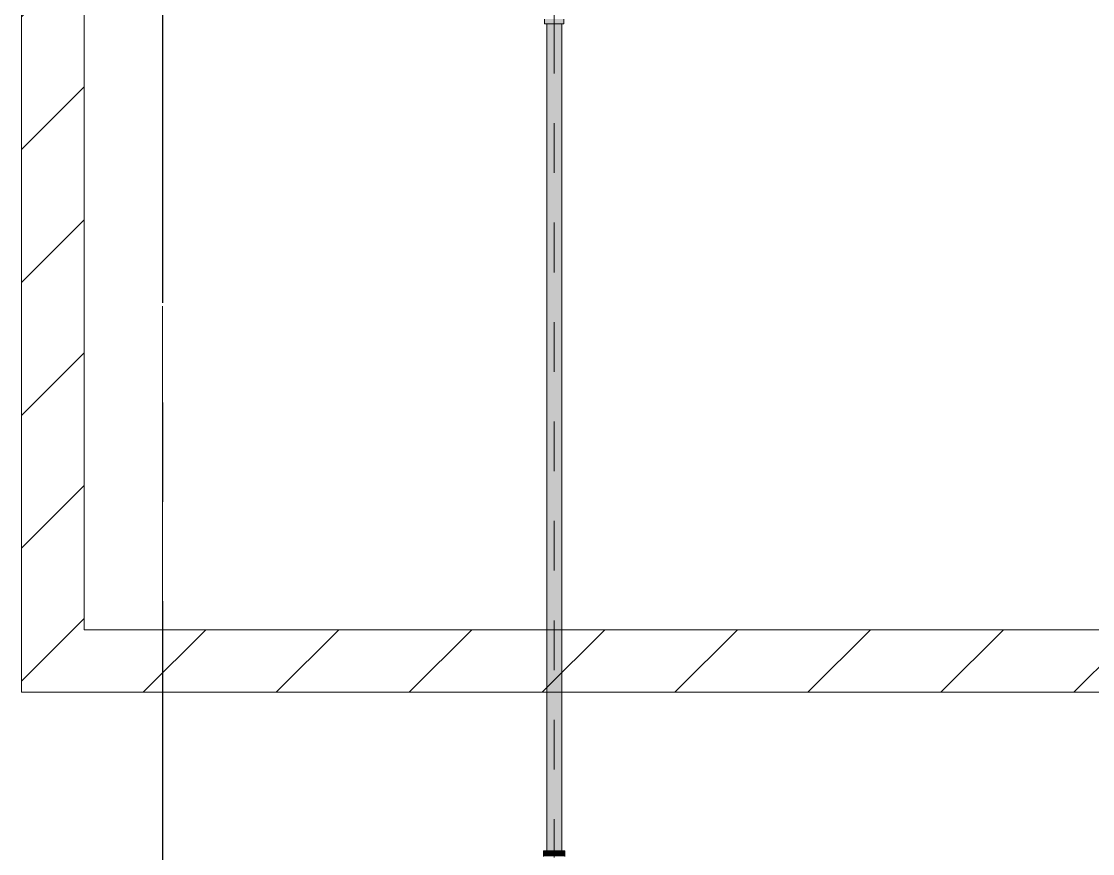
# Model space of a CAD drawing. Header units: millimetres. Extents: x -4000 to 187956, y -58990 to 162485.
# Drawn here: x 67550 to 70968, y 131487 to 134144 of the extents above; entities that cross this region are included whole.
import ezdxf

# ---------------------------------------------------------------- set-up
doc = ezdxf.new("R2010")
doc.units = ezdxf.units.MM
for name, pattern in [('Dash 1_16_', [317.5, 158.75, -158.75]), ('Grid Line', [2222.5, 1270, -317.5, 317.5, -317.5]), ('Grid Line 12_5mm', [2150, 1250, -300, 300, -300])]:
    doc.linetypes.add(name, pattern=pattern)
for name, color, linetype, lineweight in [('A-WALL', 113, 'Continuous', 13), ('A-WALL-PATT', 111, 'Continuous', 13), ('P-PIPE', 3, 'Continuous', 9), ('P-PIPE-CNTR', 3, 'Continuous', 9), ('S-GRID', 1, 'Continuous', 30)]:
    doc.layers.add(name, color=color, linetype=linetype, lineweight=lineweight)
pattern_1 = [(45, (0, 0), (-212.13203, 212.13203), [])]

# ---------------------------------------------------------------- blocks, each defined once
blk = doc.blocks.new('CMF2_NHAXUONG_A_rvt-1-FFS - TANG 1')
at = {"layer": 'A-WALL-PATT', "lineweight": 9}
h = blk.add_hatch(dxfattribs=at)
h.set_pattern_fill('FP_12', color=250, style=0, pattern_type=2)
h.set_pattern_definition(pattern_1)
h.paths.add_polyline_path([(67749.8, 132002.1), (67749.8, 140700.5), (67549.8, 140700.5), (67549.8, 132002.1)])
h = blk.add_hatch(dxfattribs=at)
h.set_pattern_fill('FP_12', color=250, style=0, pattern_type=2)
h.set_pattern_definition(pattern_1)
h.paths.add_polyline_path([(78784.8, 132002.1), (84600, 132002.1), (84600, 132202.1), (67749.8, 132202.1), (67749.8, 132002.1), (77651, 132002.1)])
at = {"layer": 'A-WALL', "color": 50, "lineweight": 15}
for p, q in [((67549.8, 140700.5), (67549.8, 132002.1)), ((67749.8, 132202.1), (67749.8, 140700.5)), ((69225.9, 132202.1), (67749.8, 132202.1)), ((71725.9, 132202.1), (69274.1, 132202.1)), ((67549.8, 132002.1), (67749.8, 132002.1)), ((67749.8, 132002.1), (69225.9, 132002.1)), ((69274.1, 132002.1), (71725.9, 132002.1))]:
    blk.add_line(p, q, dxfattribs=at)
at = {"layer": 'A-WALL', "color": 35, "lineweight": 15}
for p, q in [((67549.8, 140700.5), (67549.8, 132002.1)), ((67749.8, 132202.1), (67749.8, 140700.5)), ((69225.9, 132202.1), (67749.8, 132202.1)), ((71725.9, 132202.1), (69274.1, 132202.1)), ((67749.8, 132002.1), (67549.8, 132002.1)), ((67749.8, 132002.1), (69225.9, 132002.1)), ((69274.1, 132002.1), (71725.9, 132002.1))]:
    blk.add_line(p, q, dxfattribs=at)
at = {"layer": 'A-WALL', "color": 14, "lineweight": 15}
for p, q in [((69229.1, 132202.1), (69227.3, 132202.1)), ((69267.1, 132202.1), (69230.1, 132202.1)), ((69270.9, 132202.1), (69268.1, 132202.1)), ((69273.3, 132202.1), (69271.5, 132202.1)), ((69227.2, 132002.1), (69229.1, 132002.1)), ((69229.8, 132002.1), (69232.9, 132002.1)), ((69233.9, 132002.1), (69237.9, 132002.1)), ((69239.1, 132002.1), (69256.2, 132002.1)), ((69257.4, 132002.1), (69262.1, 132002.1)), ((69263, 132002.1), (69267.1, 132002.1)), ((69267.8, 132002.1), (69270.9, 132002.1)), ((69271.4, 132002.1), (69273.3, 132002.1))]:
    blk.add_line(p, q, dxfattribs=at)
at = {"layer": 'A-WALL', "color": 15, "lineweight": 15}
for p, q in [((69229.1, 132202.1), (69227.3, 132202.1)), ((69267.1, 132202.1), (69230.1, 132202.1)), ((69270.9, 132202.1), (69268.1, 132202.1)), ((69273.3, 132202.1), (69271.5, 132202.1)), ((69227.2, 132002.1), (69229.1, 132002.1)), ((69229.8, 132002.1), (69232.9, 132002.1)), ((69233.9, 132002.1), (69237.9, 132002.1)), ((69239.1, 132002.1), (69256.2, 132002.1)), ((69257.4, 132002.1), (69262.1, 132002.1)), ((69263, 132002.1), (69267.1, 132002.1)), ((69267.8, 132002.1), (69270.9, 132002.1)), ((69271.4, 132002.1), (69273.3, 132002.1))]:
    blk.add_line(p, q, dxfattribs=at)
at = {"layer": 'S-GRID', "linetype": 'Grid Line 12_5mm', "lineweight": 9}
blk.add_line((68000, 161185.2), (68000, -16487.4), dxfattribs=at)

msp = doc.modelspace()

# ---------------------------------------------------------------- block references
at = {"lineweight": 5}
msp.add_blockref('CMF2_NHAXUONG_A_rvt-1-FFS - TANG 1', (0, 0), dxfattribs=at)

# ---------------------------------------------------------------- next in the draw order: hatches: boundary and pattern name
at = {"layer": 'P-PIPE', "transparency": 33554534}
for points in [[(69280.8, 134136.8), (69279.8, 134151.7), (69219.2, 134151.7), (69220.3, 134136.8), (69279.8, 134136.8)], [(69250, 131496.4), (69250, 134136.8), (69225.9, 134136.8), (69226.7, 131496.4), (69243.8, 131496.4)], [(69250, 131496.4), (69274.1, 131496.4), (69273.3, 134136.8), (69250, 134136.8), (69250, 131499.1)], [(69241.3, 131478), (69250, 131478), (69250, 131496.4), (69216.2, 131496.4), (69217.4, 131478), (69233.1, 131478)], [(69283.8, 131478), (69282.6, 131496.4), (69250, 131496.4), (69250, 131478), (69282.6, 131478)]]:
    msp.add_hatch(color=1, dxfattribs=at).paths.add_polyline_path(points)

# ---------------------------------------------------------------- next in the draw order: linework, layer by layer
at = {"layer": 'P-PIPE', "color": 20, "lineweight": 13}
for p, q in [((69219.2, 134151.7), (69219.2, 134136.8)), ((69219.2, 134136.8), (69223.3, 134136.8)), ((69219.2, 134136.8), (69280.8, 134136.8)), ((69223.3, 134136.8), (69225.7, 134136.8)), ((69225.9, 134136.8), (69225.9, 131496.4)), ((69228, 134136.8), (69225.9, 134136.8)), ((69226.5, 134136.8), (69228.2, 134136.8)), ((69229, 134136.8), (69234.6, 134136.8)), ((69270.9, 134136.8), (69229.1, 134136.8)), ((69234.6, 134136.8), (69242, 134136.8)), ((69242, 134136.8), (69250, 134136.8)), ((69250, 134136.8), (69258, 134136.8)), ((69258, 134136.8), (69265.4, 134136.8)), ((69265.4, 134136.8), (69271, 134136.8)), ((69271.8, 134136.8), (69273.5, 134136.8)), ((69274.1, 134136.8), (69272, 134136.8)), ((69274.1, 131496.4), (69274.1, 134136.8)), ((69274.3, 134136.8), (69276.7, 134136.8)), ((69276.7, 134136.8), (69280.8, 134136.8)), ((69280.8, 134136.8), (69280.8, 134151.7)), ((69216.2, 131496.4), (69216.2, 131478)), ((69225.8, 131496.4), (69216.2, 131496.4)), ((69250, 131496.4), (69216.2, 131496.4)), ((69225.9, 131496.4), (69232.9, 131496.4)), ((69232.9, 131496.4), (69226.6, 131496.4)), ((69241.3, 131496.4), (69233.1, 131496.4)), ((69233.1, 131496.4), (69266.9, 131496.4)), ((69250, 131496.4), (69241.3, 131496.4)), ((69258.7, 131496.4), (69250, 131496.4)), ((69283.8, 131496.4), (69250, 131496.4)), ((69266.9, 131496.4), (69258.7, 131496.4)), ((69273.4, 131496.4), (69267.1, 131496.4)), ((69267.1, 131496.4), (69274.1, 131496.4)), ((69283.8, 131496.4), (69274.2, 131496.4)), ((69283.8, 131478), (69283.8, 131496.4))]:
    msp.add_line(p, q, dxfattribs=at)
at = {"layer": 'P-PIPE-CNTR', "color": 20, "lineweight": 13}
for p, q in [((69250, 134201.1), (69250, 134136.8)), ((69250, 131474.2), (69250, 131496.4))]:
    msp.add_line(p, q, dxfattribs=at)
at = {"layer": 'P-PIPE-CNTR', "color": 1, "linetype": 'Dash 1_16_'}
msp.add_line((69250, 134136.8), (69250, 131496.4), dxfattribs=at)
msp.add_line((69250, 134136.8), (69250, 131496.4), dxfattribs=at)
at = {"layer": 'S-GRID', "linetype": 'Grid Line'}
msp.add_line((68000, 161185.2), (68000, -16487.4), dxfattribs=at)

doc.saveas('drawing.dxf')
